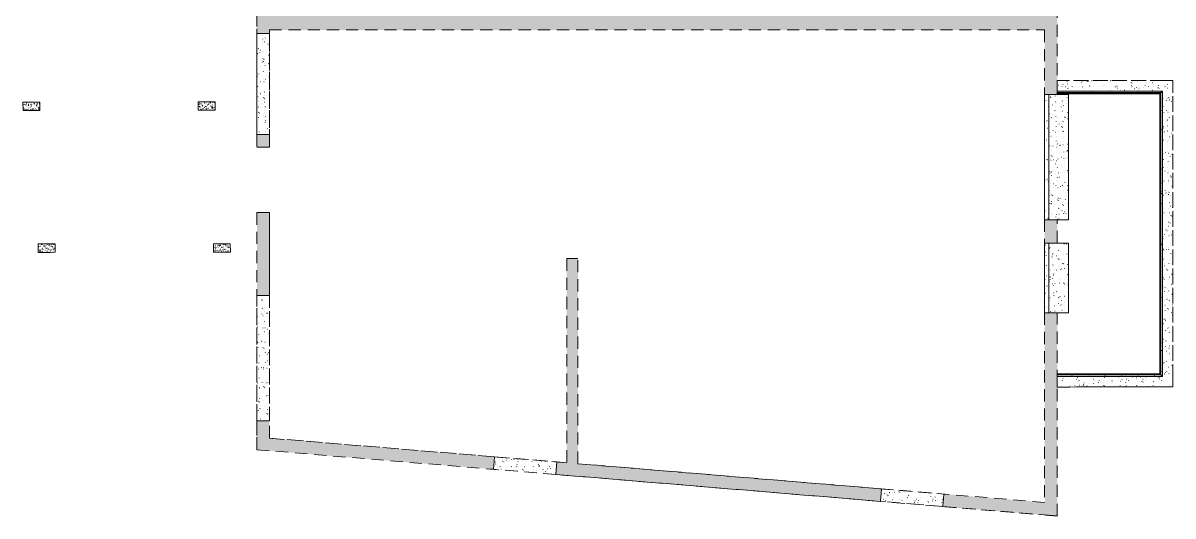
# Model space of a CAD drawing. Header units: metres. Extents: x 399 to 3028, y -427 to 863.
# Drawn here: x 562.66 to 579.15, y -418 to -410.92 of the extents above; entities that cross this region are included whole.
import ezdxf

# ---------------------------------------------------------------- set-up
doc = ezdxf.new("R2010")
doc.units = ezdxf.units.M
doc.linetypes.add('Caché', pattern=[0.265, 0.175, -0.09])
for name, color, linetype, lineweight in [('A-WALL', 113, 'Continuous', 18), ('A-WALL-PATT', 111, 'Continuous', 18), ('S-COLS', 52, 'Continuous', 18)]:
    doc.layers.add(name, color=color, linetype=linetype, lineweight=lineweight)
pattern_1 = [(37.5, (117.709333, -43.356), (-0.0020069574, 0.055181266), [0.004, -0.04, 0.004, -0.045, -0.046]), (37.5, (117.709333, -43.356), (-0.0020069574, 0.055181266), [-0.092, 0.004, -0.043]), (7.5, (117.70933, -43.356), (0.0509497245, 0.080337573), [0.004, -0.02, 0.004, -0.035, -0.015]), (7.5, (117.70933, -43.356), (0.0509497245, 0.080337573), [-0.063, 0.004, -0.011]), (327.5, (117.674333, -43.356), (0.0890447396, 0.0001853188), [0.004, -0.011, 0.004, -0.048, -0.067]), (327.5, (117.674333, -43.356), (0.0890447396, 0.0001853188), [-0.066, 0.004, -0.063]), (317.5, (117.67433, -43.356), (0.085935203, 0.025693205), [0.004, -0.003, 0.004, -0.03, -0.039]), (317.5, (117.67433, -43.356), (0.085935203, 0.025693205), [-0.041, 0.004, -0.035])]
pattern_2 = [(37.5, (117.70933, -43.356), (-0.004214223, 0.14676253), [0.003, -0.112, 0.003, -0.126, -0.124]), (37.5, (117.70933, -43.356), (-0.004214223, 0.14676253), [-0.245, 0.003, -0.12]), (7.5, (117.70933, -43.356), (0.135030934, 0.215468436), [0.003, -0.059, 0.003, -0.101, -0.04]), (7.5, (117.70933, -43.356), (0.135030934, 0.215468436), [-0.167, 0.003, -0.037]), (327.5, (117.61533, -43.356), (0.23745264, 0.000494183), [0.003, -0.035, 0.003, -0.134, -0.179]), (327.5, (117.61533, -43.356), (0.23745264, 0.000494183), [-0.175, 0.003, -0.176]), (317.5, (117.61533, -43.356), (0.22924279, 0.06663139), [0.003, -0.016, 0.003, -0.087, -0.103]), (317.5, (117.61533, -43.356), (0.22924279, 0.06663139), [-0.109, 0.003, -0.1])]
pattern_3 = [(37.61, (121.35033, -43.356), (-0.004495979, 0.14675417), [0.003, -0.112, 0.003, -0.126, -0.124]), (37.61, (121.35033, -43.356), (-0.004495979, 0.14675417), [-0.245, 0.003, -0.12]), (7.529, (121.35033, -43.356), (0.13393048, 0.215405726), [0.003, -0.059, 0.003, -0.101, -0.04]), (7.529, (121.35033, -43.356), (0.13393048, 0.215405726), [-0.166, 0.003, -0.037]), (327.397, (121.25733, -43.356), (0.23661072, 0.000606132), [0.003, -0.035, 0.003, -0.133, -0.179]), (327.397, (121.25733, -43.356), (0.23661072, 0.000606132), [-0.175, 0.003, -0.175]), (317.387, (121.25733, -43.356), (0.228637815, 0.06685619), [0.003, -0.016, 0.003, -0.086, -0.103]), (317.387, (121.25733, -43.356), (0.228637815, 0.06685619), [-0.109, 0.003, -0.099])]

# ---------------------------------------------------------------- blocks, each defined once
blk = doc.blocks.new('P - AES_Poteau-618480-Plan VES _PB _2_')
at = {"layer": 'S-COLS', "linetype": 'Caché'}
h = blk.add_hatch(dxfattribs=at)
h.set_pattern_fill('FP_15', color=94, style=0, pattern_type=2)
h.set_pattern_definition([(37.441, (-444.909, 371.253), (-0.0019501338, 0.0551833034), [0.004, -0.04, 0.004, -0.045, -0.046]), (37.441, (-444.909, 371.253), (-0.0019501338, 0.0551833034), [-0.092, 0.004, -0.043]), (7.441, (-444.909, 371.253), (0.051032425, 0.080285065), [0.004, -0.02, 0.004, -0.035, -0.015]), (7.441, (-444.909, 371.253), (0.051032425, 0.080285065), [-0.063, 0.004, -0.011]), (327.441, (-444.944, 371.253), (0.0890448833, 9.36254e-05), [0.004, -0.011, 0.004, -0.048, -0.067]), (327.441, (-444.944, 371.253), (0.0890448833, 9.36254e-05), [-0.066, 0.004, -0.063]), (317.441, (-444.944, 371.253), (0.085961615, 0.0256047), [0.004, -0.003, 0.004, -0.03, -0.039]), (317.441, (-444.944, 371.253), (0.085961615, 0.0256047), [-0.041, 0.004, -0.035])])
h.paths.add_polyline_path([(0.12, 0.06), (0.12, -0.06), (-0.12, -0.06), (-0.12, 0.06)])
at = {"layer": 'S-COLS', "color": 94, "linetype": 'Caché'}
for p, q in [((0.12, 0.06), (-0.12, 0.06)), ((-0.12, 0.06), (-0.12, -0.06)), ((-0.12, -0.06), (-0.12, 0.06)), ((-0.12, 0.06), (0.12, 0.06)), ((-0.12, 0.06), (-0.12, 0.06)), ((0.12, -0.06), (0.12, 0.06)), ((0.12, 0.06), (0.12, -0.06)), ((0.12, 0.06), (0.12, 0.06)), ((-0.12, -0.06), (0.12, -0.06)), ((0.12, -0.06), (-0.12, -0.06)), ((-0.12, -0.06), (-0.12, -0.06)), ((0.12, -0.06), (0.12, -0.06))]:
    blk.add_line(p, q, dxfattribs=at)
blk = doc.blocks.new('P - AES_Poteau-V11-Plan VES _PB _2_')
at = {"layer": 'S-COLS', "linetype": 'Caché'}
h = blk.add_hatch(dxfattribs=at)
h.set_pattern_fill('FP_16', color=94, style=0, pattern_type=2)
h.set_pattern_definition([(37.441, (-444.691, 369.215), (-0.0019501338, 0.0551833034), [0.004, -0.04, 0.004, -0.045, -0.046]), (37.441, (-444.691, 369.215), (-0.0019501338, 0.0551833034), [-0.092, 0.004, -0.043]), (7.441, (-444.691, 369.215), (0.051032425, 0.080285065), [0.004, -0.02, 0.004, -0.035, -0.015]), (7.441, (-444.691, 369.215), (0.051032425, 0.080285065), [-0.063, 0.004, -0.011]), (327.441, (-444.726, 369.215), (0.0890448833, 9.36254e-05), [0.004, -0.011, 0.004, -0.048, -0.067]), (327.441, (-444.726, 369.215), (0.0890448833, 9.36254e-05), [-0.066, 0.004, -0.063]), (317.441, (-444.726, 369.215), (0.085961615, 0.0256047), [0.004, -0.003, 0.004, -0.03, -0.039]), (317.441, (-444.726, 369.215), (0.085961615, 0.0256047), [-0.041, 0.004, -0.035])])
h.paths.add_polyline_path([(0.12, 0.06), (0.12, -0.06), (-0.12, -0.06), (-0.12, 0.06)])
at = {"layer": 'S-COLS', "color": 94, "linetype": 'Caché'}
for p, q in [((0.12, 0.06), (-0.12, 0.06)), ((-0.12, 0.06), (-0.12, -0.06)), ((-0.12, -0.06), (-0.12, 0.06)), ((-0.12, 0.06), (0.12, 0.06)), ((-0.12, 0.06), (-0.12, 0.06)), ((0.12, -0.06), (0.12, 0.06)), ((0.12, 0.06), (0.12, -0.06)), ((0.12, 0.06), (0.12, 0.06)), ((-0.12, -0.06), (0.12, -0.06)), ((0.12, -0.06), (-0.12, -0.06)), ((-0.12, -0.06), (-0.12, -0.06)), ((0.12, -0.06), (0.12, -0.06))]:
    blk.add_line(p, q, dxfattribs=at)
blk = doc.blocks.new('FP_28-Plan VES _PB _2_')
at = {"layer": 'A-WALL', "color": 94}
for p, q in [((421.857, -414.161), (421.856, -414.161)), ((421.856, -414.161), (421.856, -414.162)), ((421.856, -414.162), (421.856, -414.162)), ((421.856, -414.162), (421.856, -414.163)), ((421.857, -414.16), (421.857, -414.161)), ((421.864, -414.148), (421.863, -414.148)), ((421.865, -414.146), (421.864, -414.146)), ((421.864, -414.146), (421.864, -414.147)), ((421.864, -414.147), (421.864, -414.148)), ((421.865, -414.145), (421.865, -414.146)), ((421.854, -414.391), (421.854, -414.391)), ((421.854, -414.391), (421.854, -414.392)), ((421.854, -414.392), (421.854, -414.393)), ((421.854, -414.393), (421.854, -414.393)), ((421.854, -414.393), (421.854, -414.394)), ((421.854, -414.462), (421.854, -414.464)), ((421.854, -414.464), (421.854, -414.465)), ((421.854, -414.496), (421.854, -414.496)), ((421.859, -414.628), (421.858, -414.628)), ((421.858, -414.628), (421.858, -414.629)), ((421.858, -414.629), (421.858, -414.63)), ((421.858, -414.63), (421.858, -414.63)), ((421.858, -414.63), (421.858, -414.631)), ((421.859, -414.699), (421.86, -414.699)), ((421.86, -414.699), (421.86, -414.7)), ((421.86, -414.7), (421.86, -414.7)), ((421.86, -414.7), (421.86, -414.701)), ((421.86, -414.701), (421.861, -414.701)), ((421.862, -414.565), (421.862, -414.566)), ((421.862, -414.566), (421.862, -414.568)), ((421.868, -414.604), (421.868, -414.606)), ((421.868, -414.606), (421.868, -414.607)), ((421.868, -414.865), (421.868, -414.865)), ((421.868, -414.865), (421.868, -414.866)), ((421.868, -414.866), (421.867, -414.867)), ((421.867, -414.867), (421.867, -414.867)), ((421.867, -414.867), (421.867, -414.868)), ((421.869, -414.898), (421.869, -414.898))]:
    blk.add_line(p, q, dxfattribs=at)
blk = doc.blocks.new('FP_27-Plan VES _PB _2_')
at = {"layer": 'A-WALL'}
blk.add_line((421.851, -414.081), (421.851, -415.081), dxfattribs=at)
at = {"layer": 'A-WALL', "color": 94}
blk.add_blockref('FP_28-Plan VES _PB _2_', (0, 0), dxfattribs=at)
blk = doc.blocks.new('FP_30-Plan VES _PB _2_')
at = {"layer": 'A-WALL', "color": 94}
for p, q in [((421.862, -412.225), (421.861, -412.226)), ((421.861, -412.226), (421.861, -412.226)), ((421.861, -412.226), (421.861, -412.227)), ((421.862, -412.224), (421.862, -412.225)), ((421.862, -412.225), (421.862, -412.225)), ((421.854, -412.291), (421.854, -412.291)), ((421.854, -412.291), (421.854, -412.292)), ((421.854, -412.292), (421.854, -412.292)), ((421.854, -412.292), (421.854, -412.293)), ((421.854, -412.293), (421.854, -412.293)), ((421.856, -412.371), (421.857, -412.372)), ((421.857, -412.372), (421.857, -412.374)), ((421.858, -412.49), (421.858, -412.49)), ((421.858, -412.49), (421.858, -412.491)), ((421.858, -412.491), (421.858, -412.491)), ((421.858, -412.491), (421.859, -412.492)), ((421.859, -412.492), (421.859, -412.492)), ((421.861, -412.41), (421.861, -412.411)), ((421.861, -412.411), (421.861, -412.413)), ((421.863, -412.545), (421.862, -412.545)), ((421.862, -412.545), (421.862, -412.546)), ((421.862, -412.546), (421.862, -412.546)), ((421.863, -412.544), (421.863, -412.544)), ((421.863, -412.544), (421.863, -412.545)), ((421.864, -412.684), (421.864, -412.685)), ((421.864, -412.685), (421.865, -412.685)), ((421.865, -412.685), (421.865, -412.686)), ((421.865, -412.686), (421.865, -412.686)), ((421.865, -412.686), (421.866, -412.687)), ((421.856, -412.817), (421.856, -412.817)), ((421.856, -412.817), (421.856, -412.818)), ((421.856, -412.818), (421.856, -412.818)), ((421.856, -412.818), (421.856, -412.819)), ((421.856, -412.819), (421.856, -412.82)), ((421.854, -413.087), (421.854, -413.087)), ((421.854, -413.087), (421.854, -413.088)), ((421.854, -413.088), (421.854, -413.089)), ((421.854, -413.089), (421.854, -413.089)), ((421.854, -413.089), (421.854, -413.09)), ((421.865, -413.054), (421.864, -413.055)), ((421.864, -413.055), (421.864, -413.055)), ((421.864, -413.055), (421.864, -413.056)), ((421.864, -413.056), (421.864, -413.057)), ((421.865, -413.054), (421.865, -413.054)), ((421.86, -413.326), (421.859, -413.327)), ((421.861, -413.324), (421.86, -413.324)), ((421.86, -413.324), (421.86, -413.325)), ((421.86, -413.325), (421.86, -413.325)), ((421.86, -413.325), (421.86, -413.326)), ((421.854, -413.394), (421.854, -413.395)), ((421.854, -413.395), (421.854, -413.395)), ((421.854, -413.395), (421.854, -413.396)), ((421.854, -413.396), (421.854, -413.396)), ((421.854, -413.396), (421.854, -413.397)), ((421.854, -413.531), (421.854, -413.532)), ((421.854, -413.532), (421.854, -413.532)), ((421.854, -413.532), (421.854, -413.533)), ((421.859, -413.468), (421.859, -413.469)), ((421.859, -413.469), (421.859, -413.471)), ((421.864, -413.507), (421.864, -413.509)), ((421.864, -413.509), (421.865, -413.51)), ((421.856, -413.589), (421.856, -413.59)), ((421.856, -413.59), (421.857, -413.59)), ((421.857, -413.59), (421.857, -413.591)), ((421.857, -413.591), (421.857, -413.591)), ((421.857, -413.591), (421.857, -413.592))]:
    blk.add_line(p, q, dxfattribs=at)
blk = doc.blocks.new('FP_29-Plan VES _PB _2_')
at = {"layer": 'A-WALL'}
blk.add_line((421.851, -411.946), (421.851, -413.746), dxfattribs=at)
at = {"layer": 'A-WALL', "color": 94}
blk.add_blockref('FP_30-Plan VES _PB _2_', (0, 0), dxfattribs=at)

msp = doc.modelspace()

# ---------------------------------------------------------------- hatches: boundary and pattern name
at = {"layer": 'A-WALL', "linetype": 'Caché'}
h = msp.add_hatch(dxfattribs=at)
h.set_pattern_fill('FP_14', color=94, style=0, pattern_type=2)
h.set_pattern_definition(pattern_2)
h.paths.add_polyline_path([(566.0133, -412.5199), (566.0132, -411.0699), (566.1932, -411.0699), (566.1933, -412.5199)])
h = msp.add_hatch(dxfattribs=at)
h.set_pattern_fill('FP_14', color=94, style=0, pattern_type=2)
h.set_pattern_definition(pattern_2)
h.paths.add_polyline_path([(579.0042, -411.7471), (579.0042, -411.8971), (577.4933, -411.8971), (577.4933, -411.7471)])
h = msp.add_hatch(dxfattribs=at)
h.set_pattern_fill('FP_14', color=94, style=0, pattern_type=2)
h.set_pattern_definition(pattern_2)
h.paths.add_polyline_path([(579.1544, -415.997), (579.0044, -415.997), (579.0042, -411.8971), (579.0042, -411.7471), (579.1542, -411.7471)])
at = {"layer": 'A-WALL'}
h = msp.add_hatch(dxfattribs=at)
h.set_pattern_fill('FP_14', color=94, style=0, pattern_type=2)
h.set_pattern_definition(pattern_2)
h.paths.add_polyline_path([(577.3733, -411.9455), (577.3733, -413.7455), (577.3133, -413.7455), (577.3133, -411.9455)])
h = msp.add_hatch(dxfattribs=at)
h.set_pattern_fill('FP_49', color=94, style=0, pattern_type=2)
h.set_pattern_definition(pattern_3)
h.paths.add_polyline_path([(577.6533, -411.9455), (577.6533, -413.7455), (577.3915, -413.7455), (577.3915, -411.9455)])
h = msp.add_hatch(dxfattribs=at)
h.set_pattern_fill('FP_57', color=94, style=0, pattern_type=2)
h.set_pattern_definition([(37.362, (117.70933, -47.014), (-0.004655543, 0.146165406), [0.003, -0.112, 0.003, -0.126, -0.124]), (37.362, (117.70933, -47.014), (-0.004655543, 0.146165406), [-0.245, 0.003, -0.12]), (7.463, (117.70933, -47.014), (0.135299935, 0.21438966), [0.003, -0.059, 0.003, -0.101, -0.04]), (7.463, (117.70933, -47.014), (0.135299935, 0.21438966), [-0.167, 0.003, -0.037]), (327.629, (117.61533, -47.014), (0.236915525, 0.0001842), [0.003, -0.035, 0.003, -0.134, -0.179]), (327.629, (117.61533, -47.014), (0.236915525, 0.0001842), [-0.175, 0.003, -0.175]), (317.642, (117.61533, -47.014), (0.22907695, 0.067199334), [0.003, -0.016, 0.003, -0.086, -0.103]), (317.642, (117.61533, -47.014), (0.22907695, 0.067199334), [-0.109, 0.003, -0.099])])
h.paths.add_polyline_path([(578.9642, -411.9371), (577.4933, -411.9371), (577.4933, -411.8971), (579.0042, -411.8971)])
h = msp.add_hatch(dxfattribs=at)
h.set_pattern_fill('FP_51', color=94, style=0, pattern_type=2)
h.set_pattern_definition([(37.638, (122.26733, -43.356), (-0.004567696, 0.146751955), [0.003, -0.112, 0.003, -0.126, -0.123]), (37.638, (122.26733, -43.356), (-0.004567696, 0.146751955), [-0.245, 0.003, -0.12]), (7.537, (122.26733, -43.356), (0.1339004, 0.215424424), [0.003, -0.059, 0.003, -0.101, -0.04]), (7.537, (122.26733, -43.356), (0.1339004, 0.215424424), [-0.166, 0.003, -0.036]), (327.371, (122.17433, -43.356), (0.23661097, 0.00049876), [0.003, -0.035, 0.003, -0.133, -0.178]), (327.371, (122.17433, -43.356), (0.23661097, 0.00049876), [-0.175, 0.003, -0.175]), (317.358, (122.17433, -43.356), (0.227936024, 0.06741787), [0.003, -0.016, 0.003, -0.086, -0.103]), (317.358, (122.17433, -43.356), (0.227936024, 0.06741787), [-0.109, 0.003, -0.099])])
h.paths.add_polyline_path([(578.9644, -415.957), (578.9642, -411.9371), (579.0042, -411.8971), (579.0044, -415.997)])
h = msp.add_hatch(dxfattribs=at)
h.set_pattern_fill('FP_14', color=94, style=0, pattern_type=2)
h.set_pattern_definition(pattern_2)
h.paths.add_polyline_path([(577.3733, -414.0805), (577.3733, -415.0805), (577.3133, -415.0805), (577.3133, -414.0805)])
h = msp.add_hatch(dxfattribs=at)
h.set_pattern_fill('FP_49', color=94, style=0, pattern_type=2)
h.set_pattern_definition(pattern_3)
h.paths.add_polyline_path([(577.6533, -414.0805), (577.6533, -415.0805), (577.3915, -415.0805), (577.3915, -414.0805)])
at = {"layer": 'A-WALL', "linetype": 'Caché'}
h = msp.add_hatch(dxfattribs=at)
h.set_pattern_fill('FP_14', color=94, style=0, pattern_type=2)
h.set_pattern_definition(pattern_2)
h.paths.add_polyline_path([(566.0133, -414.8345), (566.1933, -414.8345), (566.1933, -416.6345), (566.0133, -416.6345)])
at = {"layer": 'A-WALL'}
h = msp.add_hatch(dxfattribs=at)
h.set_pattern_fill('FP_58', color=94, style=0, pattern_type=2)
h.set_pattern_definition([(37.362, (117.70933, -47.037), (-0.004655543, 0.146165406), [0.003, -0.112, 0.003, -0.126, -0.124]), (37.362, (117.70933, -47.037), (-0.004655543, 0.146165406), [-0.245, 0.003, -0.12]), (7.463, (117.70933, -47.037), (0.135299935, 0.21438966), [0.003, -0.059, 0.003, -0.101, -0.04]), (7.463, (117.70933, -47.037), (0.135299935, 0.21438966), [-0.167, 0.003, -0.037]), (327.629, (117.61633, -47.037), (0.236915525, 0.0001842), [0.003, -0.035, 0.003, -0.134, -0.179]), (327.629, (117.61633, -47.037), (0.236915525, 0.0001842), [-0.175, 0.003, -0.175]), (317.642, (117.61633, -47.037), (0.22907695, 0.067199334), [0.003, -0.016, 0.003, -0.086, -0.103]), (317.642, (117.61633, -47.037), (0.22907695, 0.067199334), [-0.109, 0.003, -0.099])])
h.paths.add_polyline_path([(577.4933, -415.9571), (578.9644, -415.957), (579.0044, -415.997), (577.4933, -415.9971)])
at = {"layer": 'A-WALL', "linetype": 'Caché'}
h = msp.add_hatch(dxfattribs=at)
h.set_pattern_fill('FP_14', color=94, style=0, pattern_type=2)
h.set_pattern_definition(pattern_2)
h.paths.add_polyline_path([(577.4933, -416.1471), (577.4933, -415.9971), (579.0044, -415.997), (579.1544, -415.997), (579.1544, -416.147)])
h = msp.add_hatch(dxfattribs=at)
h.set_pattern_fill('FP_14', color=94, style=0, pattern_type=2)
h.set_pattern_definition(pattern_2)
h.paths.add_polyline_path([(569.4214, -417.1494), (570.3183, -417.2239), (570.3034, -417.4032), (569.4065, -417.3288)])
h = msp.add_hatch(dxfattribs=at)
h.set_pattern_fill('FP_14', color=94, style=0, pattern_type=2)
h.set_pattern_definition(pattern_2)
h.paths.add_polyline_path([(574.9717, -417.61), (575.8687, -417.6845), (575.8538, -417.8639), (574.9569, -417.7894)])
at = {"layer": 'A-WALL-PATT'}
h = msp.add_hatch(dxfattribs=at)
h.set_pattern_fill('FP_13', color=94, style=0, pattern_type=2)
h.set_pattern_definition(pattern_1)
h.paths.add_polyline_path([(566.193, -392.9537), (566.013, -392.9537), (566.013, -392.7445), (566.193, -392.7445)])
h.paths.add_polyline_path([(566.193, -395.9337), (566.013, -395.9337), (566.013, -395.6537), (566.193, -395.6537)])
h.paths.add_polyline_path([(566.193, -397.1515), (566.013, -397.1515), (566.013, -396.8737), (566.193, -396.8737)])
h.paths.add_polyline_path([(566.1931, -399.0061), (566.0131, -399.0061), (566.0131, -398.6015), (566.1931, -398.6015), (566.1931, -398.7163), (566.1931, -398.9163)])
h.paths.add_polyline_path([(566.1931, -402.1374), (566.0131, -402.1374), (566.0131, -401.7061), (566.1931, -401.7061)])
h.paths.add_polyline_path([(566.1931, -403.2079), (566.0131, -403.2079), (566.0131, -403.0774), (566.1931, -403.0774)])
h.paths.add_polyline_path([(566.1932, -405.0247), (566.0132, -405.0247), (566.0132, -404.6479), (566.1932, -404.6479), (566.1932, -404.7685), (566.1932, -404.9685)])
h.paths.add_polyline_path([(566.1932, -406.8306), (566.0132, -406.8306), (566.0132, -406.4647), (566.1932, -406.4647)])
h.paths.add_polyline_path([(566.1932, -408.0303), (566.0132, -408.0303), (566.0132, -407.7706), (566.1932, -407.7706)])
h.paths.add_polyline_path([(566.1932, -411.0699), (566.0132, -411.0699), (566.0132, -410.7303), (566.1932, -410.7303), (566.1932, -410.8196), (566.1932, -411.0196)])
h.paths.add_polyline_path([(566.1933, -412.7024), (566.0133, -412.7024), (566.0133, -412.5199), (566.1933, -412.5199)])
h.paths.add_polyline_path([(566.1933, -414.8345), (566.0133, -414.8345), (566.0133, -413.6424), (566.1933, -413.6424)])
h.paths.add_polyline_path([(566.1933, -416.8815), (566.0133, -416.8666), (566.0133, -416.6345), (566.1933, -416.6345)])
h = msp.add_hatch(dxfattribs=at)
h.set_pattern_fill('FP_13', color=94, style=0, pattern_type=2)
h.set_pattern_definition(pattern_1)
h.paths.add_polyline_path([(577.3133, -415.0805), (577.4933, -415.0805), (577.4934, -417.9999), (577.3134, -417.985), (577.3133, -417.8044)])
h.paths.add_polyline_path([(577.3133, -413.7455), (577.4933, -413.7455), (577.4933, -414.0805), (577.3133, -414.0805)])
h.paths.add_polyline_path([(577.3132, -409.0294), (577.4932, -409.0294), (577.4933, -411.9455), (577.3133, -411.9455), (577.3132, -411.0196), (577.3132, -410.8196)])
h.paths.add_polyline_path([(577.3132, -407.6944), (577.4932, -407.6944), (577.4932, -408.0294), (577.3132, -408.0294)])
h.paths.add_polyline_path([(577.3131, -403.8422), (577.4931, -403.8422), (577.4932, -405.8944), (577.3132, -405.8944), (577.3132, -404.9683), (577.3132, -404.7683)])
h.paths.add_polyline_path([(577.3131, -400.8669), (577.4931, -400.8669), (577.4931, -402.0422), (577.3131, -402.0422)])
h.paths.add_polyline_path([(577.3131, -397.7896), (577.4931, -397.7896), (577.4931, -399.8669), (577.3131, -399.8669), (577.3131, -398.9161), (577.3131, -398.7161)])
h.paths.add_polyline_path([(577.313, -395.5896), (577.493, -395.5896), (577.493, -395.9896), (577.313, -395.9896)])
h.paths.add_polyline_path([(577.313, -392.7445), (577.493, -392.7445), (577.493, -394.5896), (577.313, -394.5896)])
h = msp.add_hatch(dxfattribs=at)
h.set_pattern_fill('FP_13', color=94, style=0, pattern_type=2)
h.set_pattern_definition(pattern_1)
h.paths.add_polyline_path([(566.1932, -411.0196), (566.1932, -410.8196), (570.459, -410.8196), (570.619, -410.8196), (577.3132, -410.8196), (577.3132, -411.0196)])
h = msp.add_hatch(dxfattribs=at)
h.set_pattern_fill('FP_13', color=94, style=0, pattern_type=2)
h.set_pattern_definition(pattern_1)
h.paths.add_polyline_path([(570.619, -417.2488), (570.459, -417.2355), (570.459, -414.3025), (570.619, -414.3025)])
h = msp.add_hatch(dxfattribs=at)
h.set_pattern_fill('FP_13', color=94, style=0, pattern_type=2)
h.set_pattern_definition(pattern_1)
h.paths.add_polyline_path([(575.8538, -417.8639), (575.8687, -417.6845), (577.3133, -417.8044), (577.3134, -417.985)])
h.paths.add_polyline_path([(570.3034, -417.4032), (570.3183, -417.2239), (570.459, -417.2355), (570.619, -417.2488), (574.9717, -417.61), (574.9569, -417.7894)])
h.paths.add_polyline_path([(566.0133, -417.0472), (566.0133, -416.8666), (566.1933, -416.8815), (569.4214, -417.1494), (569.4065, -417.3288)])
at = {"layer": 'S-COLS', "linetype": 'Caché'}
h = msp.add_hatch(dxfattribs=at)
h.set_pattern_fill('FP_13', color=94, style=0, pattern_type=2)
h.set_pattern_definition(pattern_1)
h.paths.add_polyline_path([(565.413, -412.173), (565.173, -412.1733), (565.1729, -412.0533), (565.4129, -412.053)])
h = msp.add_hatch(dxfattribs=at)
h.set_pattern_fill('FP_13', color=94, style=0, pattern_type=2)
h.set_pattern_definition(pattern_1)
h.paths.add_polyline_path([(565.6328, -414.2112), (565.3928, -414.2115), (565.3927, -414.0915), (565.6327, -414.0912)])

# ---------------------------------------------------------------- linework, layer by layer
at = {"layer": 'A-WALL', "color": 94, "linetype": 'Caché'}
for p, q in [((566.0132, -407.7706), (566.0133, -412.7024)), ((577.4933, -411.9455), (577.4932, -409.0294)), ((577.4933, -411.9455), (577.4932, -409.0294)), ((566.0132, -410.7303), (566.0132, -411.0699)), ((566.0132, -411.0699), (566.1932, -411.0699)), ((566.1932, -411.0699), (566.0132, -411.0699)), ((566.0133, -412.5199), (566.0132, -411.0699)), ((566.0132, -411.0699), (566.0132, -411.0699)), ((566.1932, -411.0699), (566.1932, -411.0196)), ((566.1933, -412.7024), (566.1932, -411.0196)), ((566.1932, -411.0196), (577.3132, -411.0196)), ((566.1932, -411.0196), (577.3132, -411.0196)), ((566.1932, -411.0196), (566.1932, -411.0196)), ((566.1932, -411.0699), (566.1932, -411.0699)), ((566.1932, -411.0699), (566.1933, -412.5199)), ((577.3132, -411.0196), (577.3133, -411.9455)), ((577.3132, -411.0196), (577.3133, -411.9455)), ((577.3132, -411.0196), (577.3132, -411.0196)), ((579.0042, -411.7471), (577.4933, -411.7471)), ((577.4933, -411.7471), (577.4933, -411.7471)), ((577.4933, -411.7471), (579.0042, -411.7471)), ((577.4933, -411.8971), (577.4933, -411.7471)), ((577.4933, -411.7471), (577.4933, -411.8971)), ((579.0042, -411.7471), (579.1542, -411.7471)), ((579.1542, -411.7471), (579.0042, -411.7471)), ((579.1544, -415.997), (579.1542, -411.7471)), ((579.1542, -411.7471), (579.1542, -411.7471)), ((579.1542, -411.7471), (579.1544, -415.997)), ((577.3133, -411.9455), (577.4933, -411.9455)), ((577.3133, -411.9455), (577.3133, -411.9455)), ((577.4933, -411.9455), (577.3133, -411.9455)), ((577.4933, -411.8971), (579.0042, -411.8971)), ((579.0042, -411.8971), (577.4933, -411.8971)), ((577.4933, -411.8971), (577.4933, -411.8971)), ((577.4933, -411.8971), (577.4933, -411.8971)), ((577.4933, -411.9455), (577.4933, -411.9455)), ((579.0042, -411.8971), (579.0044, -415.997)), ((579.0044, -415.997), (579.0042, -411.8971)), ((579.0042, -411.8971), (579.0042, -411.8971)), ((579.0042, -411.8971), (579.0042, -411.8971)), ((566.1933, -412.5199), (566.0133, -412.5199)), ((566.0133, -412.5199), (566.0133, -412.7024)), ((566.1933, -412.5199), (566.0133, -412.5199)), ((566.0133, -412.5199), (566.0133, -412.5199)), ((566.1933, -412.7024), (566.1933, -412.5199)), ((566.1933, -412.5199), (566.1933, -412.5199)), ((566.0133, -412.7024), (566.1933, -412.7024)), ((566.1933, -412.7024), (566.0133, -412.7024)), ((566.0133, -412.7024), (566.0133, -412.7024)), ((566.1933, -412.7024), (566.1933, -412.7024)), ((566.1933, -413.6424), (566.0133, -413.6424)), ((566.0133, -413.6424), (566.0133, -414.8345)), ((566.0133, -413.6424), (566.1933, -413.6424)), ((566.0133, -413.6424), (566.0133, -413.6424)), ((566.0133, -413.6424), (566.0133, -416.8666)), ((566.1933, -414.8345), (566.1933, -413.6424)), ((566.1933, -416.8815), (566.1933, -413.6424)), ((566.1933, -413.6424), (566.1933, -413.6424)), ((577.3133, -413.7455), (577.3133, -414.0805)), ((577.4933, -413.7455), (577.3133, -413.7455)), ((577.3133, -413.7455), (577.3133, -413.7455)), ((577.3133, -413.7455), (577.3133, -414.0805)), ((577.3133, -413.7455), (577.4933, -413.7455)), ((577.4933, -414.0805), (577.4933, -413.7455)), ((577.4933, -414.0805), (577.4933, -413.7455)), ((577.4933, -413.7455), (577.4933, -413.7455)), ((577.3133, -414.0805), (577.4933, -414.0805)), ((577.3133, -414.0805), (577.3133, -414.0805)), ((577.4933, -414.0805), (577.3133, -414.0805)), ((577.4933, -414.0805), (577.4933, -414.0805)), ((570.619, -414.3025), (570.459, -414.3025)), ((570.459, -414.3025), (570.459, -417.2355)), ((570.459, -414.3025), (570.619, -414.3025)), ((570.459, -414.3025), (570.459, -414.3025)), ((570.459, -414.3025), (570.459, -417.2355)), ((570.619, -417.2488), (570.619, -414.3025)), ((570.619, -417.2488), (570.619, -414.3025)), ((570.619, -414.3025), (570.619, -414.3025)), ((566.0133, -414.8345), (566.1933, -414.8345)), ((566.1933, -414.8345), (566.0133, -414.8345)), ((566.0133, -416.6345), (566.0133, -414.8345)), ((566.0133, -414.8345), (566.0133, -414.8345)), ((566.1933, -414.8345), (566.1933, -414.8345)), ((566.1933, -414.8345), (566.1933, -416.6345)), ((577.3133, -415.0805), (577.3133, -417.8044)), ((577.4933, -415.0805), (577.3133, -415.0805)), ((577.3133, -415.0805), (577.3133, -415.0805)), ((577.3133, -415.0805), (577.3133, -417.8044)), ((577.3133, -415.0805), (577.4933, -415.0805)), ((577.4934, -417.9999), (577.4933, -415.0805)), ((577.4934, -417.9999), (577.4933, -415.0805)), ((577.4933, -415.0805), (577.4933, -415.0805)), ((579.0044, -415.997), (577.4933, -415.9971)), ((577.4933, -415.9971), (579.0044, -415.997)), ((577.4933, -415.9971), (577.4933, -415.9971)), ((577.4933, -415.9971), (577.4933, -415.9971)), ((577.4933, -416.1471), (577.4933, -415.9971)), ((577.4933, -415.9971), (577.4933, -416.1471)), ((579.0044, -415.997), (579.0044, -415.997)), ((579.0044, -415.997), (579.0044, -415.997)), ((579.1544, -415.997), (579.1544, -416.147)), ((579.1544, -416.147), (579.1544, -415.997)), ((577.4933, -416.1471), (579.1544, -416.147)), ((579.1544, -416.147), (577.4933, -416.1471)), ((577.4933, -416.1471), (577.4933, -416.1471)), ((579.1544, -416.147), (579.1544, -416.147)), ((566.1933, -416.6345), (566.0133, -416.6345)), ((566.0133, -416.6345), (566.0133, -416.8666)), ((566.1933, -416.6345), (566.0133, -416.6345)), ((566.0133, -416.6345), (566.0133, -416.6345)), ((566.1933, -416.8815), (566.1933, -416.6345)), ((566.1933, -416.6345), (566.1933, -416.6345)), ((566.0133, -416.8666), (566.0133, -417.0472)), ((566.0133, -417.0472), (566.0133, -416.8666)), ((569.4214, -417.1494), (566.1933, -416.8815)), ((570.459, -417.2355), (566.1933, -416.8815)), ((566.1933, -416.8815), (566.1933, -416.8815)), ((566.0133, -417.0472), (569.4065, -417.3288)), ((566.0133, -417.0472), (566.0133, -417.0472)), ((566.0133, -417.0472), (577.3134, -417.985)), ((569.4065, -417.3288), (569.4214, -417.1494)), ((569.4065, -417.3288), (569.4214, -417.1494)), ((569.4214, -417.1494), (569.4214, -417.1494)), ((569.4214, -417.1494), (570.3183, -417.2239)), ((569.4065, -417.3288), (569.4065, -417.3288)), ((570.3034, -417.4032), (569.4065, -417.3288)), ((570.3183, -417.2239), (570.3034, -417.4032)), ((570.3034, -417.4032), (570.3183, -417.2239)), ((570.459, -417.2355), (570.3183, -417.2239)), ((570.3183, -417.2239), (570.3183, -417.2239)), ((570.459, -417.2355), (570.459, -417.2355)), ((574.9717, -417.61), (570.619, -417.2488)), ((577.3133, -417.8044), (570.619, -417.2488)), ((570.619, -417.2488), (570.619, -417.2488)), ((570.3034, -417.4032), (574.9569, -417.7894)), ((570.3034, -417.4032), (570.3034, -417.4032)), ((574.9569, -417.7894), (574.9717, -417.61)), ((574.9569, -417.7894), (574.9717, -417.61)), ((574.9717, -417.61), (574.9717, -417.61)), ((574.9717, -417.61), (575.8687, -417.6845)), ((575.8538, -417.8639), (574.9569, -417.7894)), ((574.9569, -417.7894), (574.9569, -417.7894)), ((575.8687, -417.6845), (575.8538, -417.8639)), ((575.8538, -417.8639), (575.8687, -417.6845)), ((577.3133, -417.8044), (575.8687, -417.6845)), ((575.8687, -417.6845), (575.8687, -417.6845)), ((577.3133, -417.8044), (577.3133, -417.8044)), ((575.8538, -417.8639), (577.3134, -417.985)), ((575.8538, -417.8639), (575.8538, -417.8639)), ((577.3134, -417.985), (577.4934, -417.9999)), ((577.4934, -417.9999), (577.3134, -417.985)), ((577.4934, -417.9999), (577.4934, -417.9999))]:
    msp.add_line(p, q, dxfattribs=at)
at = {"layer": 'A-WALL'}
for p, q in [((577.6533, -411.9455), (577.3133, -411.9455)), ((577.3133, -411.9455), (577.3133, -411.9455)), ((577.3133, -411.9455), (577.3733, -411.9455)), ((577.3133, -413.7455), (577.3133, -411.9455)), ((577.3133, -413.7455), (577.3133, -411.9455)), ((577.3733, -411.9455), (577.3733, -411.9455)), ((577.3733, -411.9455), (577.3915, -411.9455)), ((577.3733, -413.7455), (577.3733, -411.9455)), ((577.3915, -411.9455), (577.6533, -411.9455)), ((577.4933, -411.8971), (577.4933, -411.8971)), ((577.4933, -411.8971), (577.4933, -411.9196)), ((577.4933, -411.9371), (577.4933, -411.8971)), ((579.0042, -411.8971), (577.4933, -411.8971)), ((577.4933, -411.8971), (579.0042, -411.8971)), ((577.4933, -411.9196), (577.4933, -411.9196)), ((577.4933, -411.9196), (577.4933, -411.9259)), ((577.4933, -411.9196), (578.9817, -411.9196)), ((577.4933, -411.9196), (578.9817, -411.9196)), ((577.4933, -411.9259), (577.4933, -411.9271)), ((577.4933, -411.9259), (578.9755, -411.9259)), ((577.4933, -411.9271), (577.4933, -411.9371)), ((577.4933, -411.9271), (578.9742, -411.9271)), ((577.4933, -411.9371), (577.4933, -411.9371)), ((577.4933, -411.9371), (578.9642, -411.9371)), ((577.4933, -411.9371), (578.9642, -411.9371)), ((577.6533, -411.9455), (577.6533, -411.9455)), ((577.6533, -411.9455), (577.6533, -413.7455)), ((577.6533, -413.7455), (577.6533, -411.9455)), ((579.0042, -411.8971), (578.9642, -411.9371)), ((578.9642, -411.9371), (579.0042, -411.8971)), ((578.9642, -411.9371), (578.9742, -411.9271)), ((578.9742, -411.9271), (578.9642, -411.9371)), ((578.9642, -411.9371), (578.9642, -411.9371)), ((578.9642, -411.9371), (578.9642, -411.9371)), ((578.9642, -411.9371), (578.9644, -415.957)), ((578.9642, -411.9371), (578.9644, -415.957)), ((578.9742, -411.9271), (578.9755, -411.9259)), ((578.9755, -411.9259), (578.9742, -411.9271)), ((578.9742, -411.9271), (578.9744, -415.967)), ((578.9755, -411.9259), (578.9817, -411.9196)), ((578.9817, -411.9196), (578.9755, -411.9259)), ((578.9755, -411.9259), (578.9757, -415.9683)), ((578.9817, -411.9196), (579.0042, -411.8971)), ((579.0042, -411.8971), (578.9817, -411.9196)), ((578.9817, -411.9196), (578.9817, -411.9196)), ((578.9817, -411.9196), (578.9817, -411.9196)), ((578.9817, -411.9196), (578.9819, -415.9745)), ((578.9817, -411.9196), (578.9819, -415.9745)), ((579.0042, -411.8971), (579.0042, -411.8971)), ((579.0042, -411.8971), (579.0042, -411.8971)), ((579.0044, -415.997), (579.0042, -411.8971)), ((579.0042, -411.8971), (579.0044, -415.997)), ((577.3733, -413.7455), (577.3133, -413.7455)), ((577.3133, -413.7455), (577.3133, -413.7455)), ((577.3133, -413.7455), (577.6533, -413.7455)), ((577.3915, -413.7455), (577.3733, -413.7455)), ((577.3733, -413.7455), (577.3733, -413.7455)), ((577.6533, -413.7455), (577.3915, -413.7455)), ((577.6533, -413.7455), (577.6533, -413.7455)), ((577.6533, -414.0805), (577.3133, -414.0805)), ((577.3133, -414.0805), (577.3133, -414.0805)), ((577.3133, -414.0805), (577.3733, -414.0805)), ((577.3133, -415.0805), (577.3133, -414.0805)), ((577.3133, -415.0805), (577.3133, -414.0805)), ((577.3733, -414.0805), (577.3733, -414.0805)), ((577.3733, -414.0805), (577.3915, -414.0805)), ((577.3733, -415.0805), (577.3733, -414.0805)), ((577.3915, -414.0805), (577.6533, -414.0805)), ((577.6533, -414.0805), (577.6533, -414.0805)), ((577.6533, -414.0805), (577.6533, -415.0805)), ((577.6533, -415.0805), (577.6533, -414.0805)), ((577.3733, -415.0805), (577.3133, -415.0805)), ((577.3133, -415.0805), (577.3133, -415.0805)), ((577.3133, -415.0805), (577.6533, -415.0805)), ((577.3915, -415.0805), (577.3733, -415.0805)), ((577.3733, -415.0805), (577.3733, -415.0805)), ((577.6533, -415.0805), (577.3915, -415.0805)), ((577.6533, -415.0805), (577.6533, -415.0805)), ((578.9644, -415.957), (577.4933, -415.9571)), ((578.9644, -415.957), (577.4933, -415.9571)), ((577.4933, -415.9971), (577.4933, -415.9571)), ((577.4933, -415.9571), (577.4933, -415.9571)), ((577.4933, -415.9571), (577.4933, -415.9671)), ((578.9744, -415.967), (577.4933, -415.9671)), ((577.4933, -415.9671), (577.4933, -415.9684)), ((578.9757, -415.9683), (577.4933, -415.9684)), ((577.4933, -415.9684), (577.4933, -415.9746)), ((578.9819, -415.9745), (577.4933, -415.9746)), ((578.9819, -415.9745), (577.4933, -415.9746)), ((577.4933, -415.9746), (577.4933, -415.9746)), ((577.4933, -415.9746), (577.4933, -415.9971)), ((577.4933, -415.9971), (579.0044, -415.997)), ((579.0044, -415.997), (577.4933, -415.9971)), ((577.4933, -415.9971), (577.4933, -415.9971)), ((579.0044, -415.997), (578.9644, -415.957)), ((578.9644, -415.957), (578.9644, -415.957)), ((578.9644, -415.957), (578.9744, -415.967)), ((578.9744, -415.967), (578.9644, -415.957)), ((578.9644, -415.957), (578.9644, -415.957)), ((578.9644, -415.957), (579.0044, -415.997)), ((578.9744, -415.967), (578.9757, -415.9683)), ((578.9757, -415.9683), (578.9744, -415.967)), ((578.9757, -415.9683), (578.9819, -415.9745)), ((578.9819, -415.9745), (578.9757, -415.9683)), ((578.9819, -415.9745), (578.9819, -415.9745)), ((578.9819, -415.9745), (579.0044, -415.997)), ((579.0044, -415.997), (578.9819, -415.9745)), ((578.9819, -415.9745), (578.9819, -415.9745)), ((579.0044, -415.997), (579.0044, -415.997)), ((579.0044, -415.997), (579.0044, -415.997))]:
    msp.add_line(p, q, dxfattribs=at)
at = {"layer": 'S-COLS', "color": 94, "linetype": 'Caché'}
for p, q in [((565.4129, -412.053), (565.1729, -412.0533)), ((565.1729, -412.0533), (565.4129, -412.053)), ((565.1729, -412.0533), (565.173, -412.1733)), ((565.173, -412.1733), (565.1729, -412.0533)), ((565.1729, -412.0533), (565.1729, -412.0533)), ((565.413, -412.173), (565.4129, -412.053)), ((565.4129, -412.053), (565.413, -412.173)), ((565.4129, -412.053), (565.4129, -412.053)), ((565.173, -412.1733), (565.413, -412.173)), ((565.413, -412.173), (565.173, -412.1733)), ((565.173, -412.1733), (565.173, -412.1733)), ((565.413, -412.173), (565.413, -412.173)), ((565.6327, -414.0912), (565.3927, -414.0915)), ((565.3927, -414.0915), (565.6327, -414.0912)), ((565.3927, -414.0915), (565.3928, -414.2115)), ((565.3928, -414.2115), (565.3927, -414.0915)), ((565.3927, -414.0915), (565.3927, -414.0915)), ((565.6328, -414.2112), (565.6327, -414.0912)), ((565.6327, -414.0912), (565.6328, -414.2112)), ((565.6327, -414.0912), (565.6327, -414.0912)), ((565.3928, -414.2115), (565.6328, -414.2112)), ((565.6328, -414.2112), (565.3928, -414.2115)), ((565.3928, -414.2115), (565.3928, -414.2115)), ((565.6328, -414.2112), (565.6328, -414.2112))]:
    msp.add_line(p, q, dxfattribs=at)

# ---------------------------------------------------------------- block references
at = {"layer": 'A-WALL'}
for name in ['FP_29-Plan VES _PB _2_', 'FP_27-Plan VES _PB _2_']:
    msp.add_blockref(name, (155.5223, 0), dxfattribs=at)
at = {"layer": 'S-COLS', "color": 94, "linetype": 'Caché', "rotation": 0.05869832699800914}
for name, p in [('P - AES_Poteau-V11-Plan VES _PB _2_', (562.7788, -412.1151)), ('P - AES_Poteau-618480-Plan VES _PB _2_', (562.9986, -414.1533))]:
    msp.add_blockref(name, p, dxfattribs=at)

doc.saveas('drawing.dxf')
